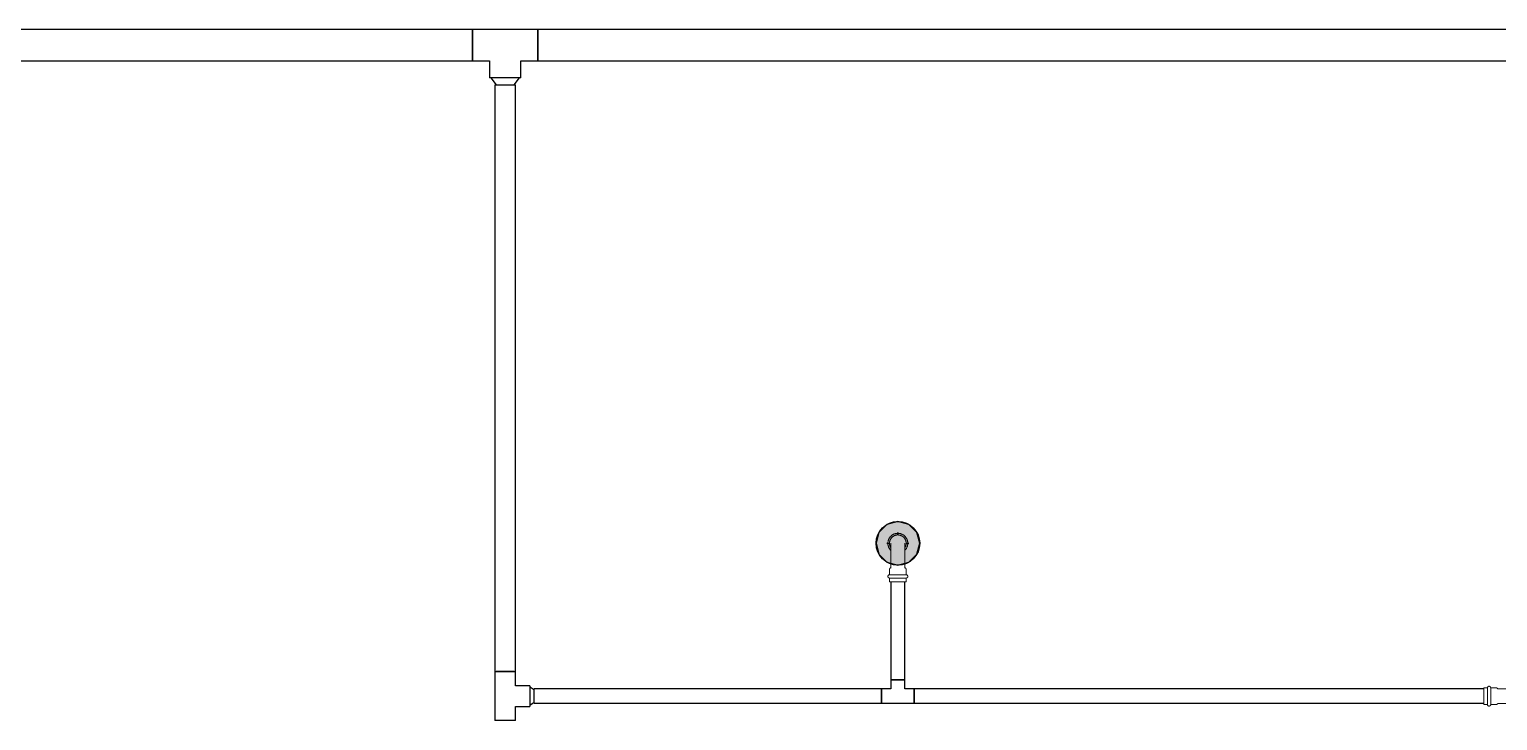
# Model space of a CAD drawing. Header units: inches. Extents: x -3327 to -1, y 8 to 1328.
# Drawn here: x -1443.2 to -1308.6, y 210.1 to 273.4 of the extents above; entities that cross this region are included whole.
import ezdxf

# ---------------------------------------------------------------- set-up
doc = ezdxf.new("R2010")
doc.units = ezdxf.units.IN
doc.header["$MEASUREMENT"] = 0
doc.layers.add('P-PIPE', color=3, linetype='Continuous', lineweight=9)
doc.layers.add('X - REF - FP', color=7, linetype='Continuous', true_color=0xb90000)

# ---------------------------------------------------------------- blocks, each defined once
blk = doc.blocks.new('Victaulic-VicPress316-Elbow 90-45deg Style P568_P571 - Standard-523083-SECOND LEVEL')
at = {"layer": 'P-PIPE'}
for p, q in [((-3178.28, 1233.46), (-3178.28, 1232.57)), ((-3176.97, 1232.57), (-3176.97, 1233.46)), ((-3178.39, 1232.42), (-3178.39, 1231.96)), ((-3177.63, 1231.96), (-3178.39, 1231.96)), ((-3176.86, 1231.96), (-3177.63, 1231.96)), ((-3176.86, 1231.96), (-3176.86, 1232.42)), ((-3178.39, 1231.67), (-3178.39, 1231.33)), ((-3177.63, 1231.67), (-3178.39, 1231.67)), ((-3178.39, 1231.33), (-3177.63, 1231.33)), ((-3176.86, 1231.67), (-3177.63, 1231.67)), ((-3177.63, 1231.33), (-3176.86, 1231.33)), ((-3176.86, 1231.33), (-3176.86, 1231.67))]:
    blk.add_line(p, q, dxfattribs=at)
at = {"layer": 'P-PIPE', "flags": 128}
for points in [[(-3177.63, 1235.77), (-3177.66, 1235.77), (-3177.7, 1235.76), (-3177.73, 1235.76), (-3177.77, 1235.76), (-3177.81, 1235.75), (-3177.84, 1235.74), (-3177.88, 1235.73), (-3177.91, 1235.72), (-3177.95, 1235.71), (-3177.98, 1235.69), (-3178.01, 1235.68), (-3178.05, 1235.66), (-3178.08, 1235.65), (-3178.11, 1235.63), (-3178.14, 1235.61), (-3178.17, 1235.59), (-3178.2, 1235.56), (-3178.23, 1235.54), (-3178.25, 1235.52), (-3178.28, 1235.49), (-3178.3, 1235.46), (-3178.33, 1235.44), (-3178.35, 1235.41), (-3178.37, 1235.38), (-3178.39, 1235.35), (-3178.41, 1235.32), (-3178.43, 1235.28), (-3178.45, 1235.25), (-3178.46, 1235.22), (-3178.48, 1235.19), (-3178.49, 1235.15), (-3178.5, 1235.12), (-3178.51, 1235.08), (-3178.52, 1235.05), (-3178.52, 1235.01), (-3178.53, 1234.97), (-3178.53, 1234.94), (-3178.54, 1234.9), (-3178.54, 1234.86), (-3178.54, 1234.83), (-3178.53, 1234.79), (-3178.53, 1234.76), (-3178.53, 1234.72), (-3178.52, 1234.68), (-3178.51, 1234.65), (-3178.5, 1234.61), (-3178.49, 1234.58), (-3178.48, 1234.54), (-3178.47, 1234.51), (-3178.45, 1234.48), (-3178.44, 1234.44), (-3178.42, 1234.41), (-3178.4, 1234.38), (-3178.38, 1234.35), (-3178.36, 1234.32), (-3178.34, 1234.29), (-3178.32, 1234.26), (-3178.29, 1234.23)], [(-3176.97, 1234.22), (-3176.95, 1234.25), (-3176.92, 1234.27), (-3176.9, 1234.3), (-3176.88, 1234.33), (-3176.86, 1234.36), (-3176.84, 1234.39), (-3176.82, 1234.42), (-3176.8, 1234.46), (-3176.79, 1234.49), (-3176.77, 1234.52), (-3176.76, 1234.56), (-3176.75, 1234.59), (-3176.74, 1234.63), (-3176.73, 1234.66), (-3176.73, 1234.7), (-3176.72, 1234.74), (-3176.72, 1234.77), (-3176.71, 1234.81), (-3176.71, 1234.85), (-3176.71, 1234.88), (-3176.72, 1234.92), (-3176.72, 1234.95), (-3176.72, 1234.99), (-3176.73, 1235.03), (-3176.74, 1235.06), (-3176.75, 1235.1), (-3176.76, 1235.13), (-3176.77, 1235.17), (-3176.78, 1235.2), (-3176.8, 1235.23), (-3176.81, 1235.27), (-3176.83, 1235.3), (-3176.85, 1235.33), (-3176.87, 1235.36), (-3176.89, 1235.39), (-3176.91, 1235.42), (-3176.93, 1235.45), (-3176.96, 1235.48), (-3176.98, 1235.5), (-3177.01, 1235.53), (-3177.04, 1235.55), (-3177.06, 1235.57), (-3177.09, 1235.6), (-3177.12, 1235.62), (-3177.15, 1235.64), (-3177.19, 1235.65), (-3177.22, 1235.67), (-3177.25, 1235.69), (-3177.29, 1235.7), (-3177.32, 1235.71), (-3177.35, 1235.73), (-3177.39, 1235.74), (-3177.42, 1235.74), (-3177.46, 1235.75), (-3177.5, 1235.76), (-3177.53, 1235.76), (-3177.57, 1235.77), (-3177.61, 1235.77), (-3177.63, 1235.77)], [(-3177.63, 1235.62), (-3177.66, 1235.62), (-3177.69, 1235.62), (-3177.72, 1235.62), (-3177.75, 1235.61), (-3177.78, 1235.61), (-3177.81, 1235.6), (-3177.84, 1235.59), (-3177.87, 1235.58), (-3177.9, 1235.57), (-3177.92, 1235.56), (-3177.95, 1235.55), (-3177.98, 1235.53), (-3178.01, 1235.52), (-3178.03, 1235.5), (-3178.06, 1235.49), (-3178.08, 1235.47), (-3178.11, 1235.45), (-3178.13, 1235.43), (-3178.15, 1235.41), (-3178.17, 1235.39), (-3178.2, 1235.37), (-3178.22, 1235.34), (-3178.23, 1235.32), (-3178.25, 1235.29), (-3178.27, 1235.27), (-3178.29, 1235.24), (-3178.3, 1235.22), (-3178.31, 1235.19), (-3178.33, 1235.16), (-3178.34, 1235.13), (-3178.35, 1235.1), (-3178.36, 1235.07), (-3178.37, 1235.05), (-3178.37, 1235.02), (-3178.38, 1234.99), (-3178.38, 1234.95), (-3178.39, 1234.92), (-3178.39, 1234.89), (-3178.39, 1234.86), (-3178.39, 1234.83), (-3178.39, 1234.8), (-3178.39, 1234.77), (-3178.38, 1234.74), (-3178.38, 1234.71), (-3178.37, 1234.68), (-3178.36, 1234.65), (-3178.36, 1234.62), (-3178.35, 1234.59), (-3178.33, 1234.56), (-3178.32, 1234.54), (-3178.31, 1234.51), (-3178.29, 1234.48), (-3178.28, 1234.46)], [(-3178.28, 1234.85), (-3178.28, 1234.85), (-3178.28, 1234.85), (-3178.28, 1234.84), (-3178.28, 1234.84), (-3178.28, 1234.83), (-3178.28, 1234.81), (-3178.28, 1234.8), (-3178.28, 1234.78), (-3178.28, 1234.77), (-3178.28, 1234.74), (-3178.28, 1234.72), (-3178.28, 1234.7), (-3178.28, 1234.67), (-3178.28, 1234.64), (-3178.28, 1234.61), (-3178.28, 1234.58), (-3178.28, 1234.55), (-3178.28, 1234.51), (-3178.28, 1234.47), (-3178.28, 1234.43), (-3178.28, 1234.39), (-3178.28, 1234.35), (-3178.28, 1234.31), (-3178.28, 1234.26), (-3178.28, 1234.21), (-3178.28, 1234.17), (-3178.28, 1234.12), (-3178.28, 1234.07), (-3178.28, 1234.02), (-3178.28, 1233.97), (-3178.28, 1233.91), (-3178.28, 1233.86), (-3178.28, 1233.81), (-3178.28, 1233.75), (-3178.28, 1233.7), (-3178.28, 1233.64), (-3178.28, 1233.59), (-3178.28, 1233.53), (-3178.28, 1233.48), (-3178.28, 1233.46)], [(-3176.96, 1234.47), (-3176.95, 1234.49), (-3176.94, 1234.52), (-3176.92, 1234.55), (-3176.91, 1234.58), (-3176.9, 1234.61), (-3176.89, 1234.64), (-3176.88, 1234.66), (-3176.88, 1234.69), (-3176.87, 1234.72), (-3176.87, 1234.75), (-3176.86, 1234.79), (-3176.86, 1234.82), (-3176.86, 1234.85), (-3176.86, 1234.88), (-3176.86, 1234.91), (-3176.86, 1234.94), (-3176.87, 1234.97), (-3176.87, 1235), (-3176.88, 1235.03), (-3176.89, 1235.06), (-3176.89, 1235.09), (-3176.9, 1235.12), (-3176.92, 1235.15), (-3176.93, 1235.17), (-3176.94, 1235.2), (-3176.96, 1235.23), (-3176.97, 1235.25), (-3176.99, 1235.28), (-3177.01, 1235.31), (-3177.02, 1235.33), (-3177.04, 1235.35), (-3177.06, 1235.38), (-3177.09, 1235.4), (-3177.11, 1235.42), (-3177.13, 1235.44), (-3177.15, 1235.46), (-3177.18, 1235.48), (-3177.2, 1235.5), (-3177.23, 1235.51), (-3177.26, 1235.53), (-3177.28, 1235.54), (-3177.31, 1235.55), (-3177.34, 1235.57), (-3177.37, 1235.58), (-3177.4, 1235.59), (-3177.43, 1235.6), (-3177.46, 1235.6), (-3177.49, 1235.61), (-3177.52, 1235.61), (-3177.55, 1235.62), (-3177.58, 1235.62), (-3177.61, 1235.62), (-3177.63, 1235.62)], [(-3176.97, 1233.46), (-3176.97, 1233.52), (-3176.97, 1233.57), (-3176.97, 1233.63), (-3176.97, 1233.68), (-3176.97, 1233.74), (-3176.97, 1233.79), (-3176.97, 1233.85), (-3176.97, 1233.9), (-3176.97, 1233.95), (-3176.97, 1234), (-3176.97, 1234.06), (-3176.97, 1234.11), (-3176.97, 1234.15), (-3176.97, 1234.2), (-3176.97, 1234.25), (-3176.97, 1234.29), (-3176.97, 1234.34), (-3176.97, 1234.38), (-3176.97, 1234.42), (-3176.97, 1234.46), (-3176.97, 1234.5), (-3176.97, 1234.54), (-3176.97, 1234.57), (-3176.97, 1234.6), (-3176.97, 1234.63), (-3176.97, 1234.66), (-3176.97, 1234.69), (-3176.97, 1234.72), (-3176.97, 1234.74), (-3176.97, 1234.76), (-3176.97, 1234.78), (-3176.97, 1234.8), (-3176.97, 1234.81), (-3176.97, 1234.82), (-3176.97, 1234.83), (-3176.97, 1234.84), (-3176.97, 1234.85), (-3176.97, 1234.85), (-3176.97, 1234.85), (-3176.97, 1234.85)], [(-3178.39, 1231.67), (-3178.4, 1231.67), (-3178.4, 1231.67), (-3178.41, 1231.67), (-3178.41, 1231.68), (-3178.42, 1231.68), (-3178.43, 1231.68), (-3178.43, 1231.68), (-3178.44, 1231.68), (-3178.44, 1231.68), (-3178.45, 1231.68), (-3178.45, 1231.69), (-3178.46, 1231.69), (-3178.46, 1231.69), (-3178.47, 1231.7), (-3178.47, 1231.7), (-3178.48, 1231.7), (-3178.48, 1231.71), (-3178.49, 1231.71), (-3178.49, 1231.71), (-3178.5, 1231.72), (-3178.5, 1231.72), (-3178.5, 1231.73), (-3178.51, 1231.73), (-3178.51, 1231.74), (-3178.51, 1231.74), (-3178.52, 1231.75), (-3178.52, 1231.75), (-3178.52, 1231.76), (-3178.52, 1231.76), (-3178.53, 1231.77), (-3178.53, 1231.77), (-3178.53, 1231.78), (-3178.53, 1231.78), (-3178.53, 1231.79), (-3178.53, 1231.79), (-3178.54, 1231.8), (-3178.54, 1231.81), (-3178.54, 1231.81), (-3178.54, 1231.82), (-3178.54, 1231.82), (-3178.54, 1231.83), (-3178.54, 1231.83), (-3178.54, 1231.84), (-3178.53, 1231.85), (-3178.53, 1231.85), (-3178.53, 1231.86), (-3178.53, 1231.86), (-3178.53, 1231.87), (-3178.53, 1231.87), (-3178.52, 1231.88), (-3178.52, 1231.88), (-3178.52, 1231.89), (-3178.52, 1231.89), (-3178.51, 1231.9), (-3178.51, 1231.9), (-3178.51, 1231.91), (-3178.5, 1231.91), (-3178.5, 1231.92), (-3178.49, 1231.92), (-3178.49, 1231.93), (-3178.49, 1231.93), (-3178.48, 1231.93), (-3178.48, 1231.94), (-3178.47, 1231.94), (-3178.47, 1231.94), (-3178.46, 1231.95), (-3178.46, 1231.95), (-3178.45, 1231.95), (-3178.45, 1231.95), (-3178.44, 1231.96), (-3178.43, 1231.96), (-3178.43, 1231.96), (-3178.42, 1231.96), (-3178.42, 1231.96), (-3178.41, 1231.96), (-3178.41, 1231.96), (-3178.4, 1231.96), (-3178.39, 1231.96), (-3178.39, 1231.96)], [(-3178.39, 1232.42), (-3178.39, 1232.43), (-3178.39, 1232.44), (-3178.39, 1232.45), (-3178.39, 1232.46), (-3178.39, 1232.47), (-3178.38, 1232.48), (-3178.38, 1232.49), (-3178.38, 1232.5), (-3178.37, 1232.51), (-3178.37, 1232.52), (-3178.37, 1232.53), (-3178.36, 1232.54), (-3178.36, 1232.55), (-3178.35, 1232.56), (-3178.34, 1232.57), (-3178.34, 1232.58), (-3178.33, 1232.59), (-3178.32, 1232.6), (-3178.32, 1232.6), (-3178.31, 1232.61), (-3178.3, 1232.62), (-3178.29, 1232.63), (-3178.28, 1232.63), (-3178.28, 1232.63)], [(-3177.63, 1231.96), (-3177.66, 1231.96), (-3177.69, 1231.96), (-3177.72, 1231.96), (-3177.75, 1231.96), (-3177.78, 1231.96), (-3177.81, 1231.96), (-3177.84, 1231.96), (-3177.87, 1231.96), (-3177.9, 1231.96), (-3177.92, 1231.96), (-3177.95, 1231.96), (-3177.98, 1231.96), (-3178.01, 1231.96), (-3178.03, 1231.96), (-3178.06, 1231.96), (-3178.08, 1231.96), (-3178.11, 1231.96), (-3178.13, 1231.96), (-3178.15, 1231.96), (-3178.17, 1231.96), (-3178.2, 1231.96), (-3178.22, 1231.96), (-3178.23, 1231.96), (-3178.25, 1231.96), (-3178.27, 1231.96), (-3178.29, 1231.96), (-3178.3, 1231.96), (-3178.31, 1231.96), (-3178.33, 1231.96), (-3178.34, 1231.96), (-3178.35, 1231.96), (-3178.36, 1231.96), (-3178.37, 1231.96), (-3178.37, 1231.96), (-3178.38, 1231.96), (-3178.38, 1231.96), (-3178.39, 1231.96), (-3178.39, 1231.96), (-3178.39, 1231.96), (-3178.39, 1231.96)], [(-3178.39, 1231.96), (-3178.39, 1231.96), (-3178.39, 1231.96), (-3178.39, 1231.96), (-3178.38, 1231.96), (-3178.38, 1231.96), (-3178.37, 1231.96), (-3178.36, 1231.96), (-3178.35, 1231.96)], [(-3176.86, 1231.96), (-3176.86, 1231.96), (-3176.86, 1231.96), (-3176.86, 1231.96), (-3176.87, 1231.96), (-3176.87, 1231.96), (-3176.88, 1231.96), (-3176.89, 1231.96), (-3176.9, 1231.96), (-3176.91, 1231.96), (-3176.92, 1231.96), (-3176.93, 1231.96), (-3176.95, 1231.96), (-3176.96, 1231.96), (-3176.98, 1231.96), (-3176.99, 1231.96), (-3177.01, 1231.96), (-3177.03, 1231.96), (-3177.05, 1231.96), (-3177.07, 1231.96), (-3177.09, 1231.96), (-3177.11, 1231.96), (-3177.14, 1231.96), (-3177.16, 1231.96), (-3177.19, 1231.96), (-3177.21, 1231.96), (-3177.24, 1231.96), (-3177.26, 1231.96), (-3177.29, 1231.96), (-3177.32, 1231.96), (-3177.35, 1231.96), (-3177.38, 1231.96), (-3177.41, 1231.96), (-3177.43, 1231.96), (-3177.46, 1231.96), (-3177.49, 1231.96), (-3177.53, 1231.96), (-3177.56, 1231.96), (-3177.59, 1231.96), (-3177.62, 1231.96), (-3177.63, 1231.96)], [(-3176.97, 1232.63), (-3176.96, 1232.63), (-3176.95, 1232.62), (-3176.94, 1232.61), (-3176.93, 1232.61), (-3176.93, 1232.6), (-3176.92, 1232.59), (-3176.91, 1232.58), (-3176.91, 1232.57), (-3176.9, 1232.56), (-3176.9, 1232.55), (-3176.89, 1232.54), (-3176.89, 1232.53), (-3176.88, 1232.52), (-3176.88, 1232.51), (-3176.87, 1232.5), (-3176.87, 1232.49), (-3176.87, 1232.48), (-3176.86, 1232.47), (-3176.86, 1232.46), (-3176.86, 1232.45), (-3176.86, 1232.44), (-3176.86, 1232.43), (-3176.86, 1232.42), (-3176.86, 1232.42)], [(-3176.9, 1231.96), (-3176.89, 1231.96), (-3176.88, 1231.96), (-3176.88, 1231.96), (-3176.87, 1231.96), (-3176.87, 1231.96), (-3176.86, 1231.96), (-3176.86, 1231.96), (-3176.86, 1231.96), (-3176.86, 1231.96)], [(-3176.86, 1231.96), (-3176.85, 1231.96), (-3176.85, 1231.96), (-3176.84, 1231.96), (-3176.84, 1231.96), (-3176.83, 1231.96), (-3176.82, 1231.96), (-3176.82, 1231.96), (-3176.81, 1231.96), (-3176.81, 1231.96), (-3176.8, 1231.95), (-3176.8, 1231.95), (-3176.79, 1231.95), (-3176.79, 1231.95), (-3176.78, 1231.94), (-3176.78, 1231.94), (-3176.77, 1231.94), (-3176.77, 1231.93), (-3176.76, 1231.93), (-3176.76, 1231.92), (-3176.75, 1231.92), (-3176.75, 1231.92), (-3176.75, 1231.91), (-3176.74, 1231.91), (-3176.74, 1231.9), (-3176.74, 1231.9), (-3176.73, 1231.89), (-3176.73, 1231.89), (-3176.73, 1231.88), (-3176.73, 1231.88), (-3176.72, 1231.87), (-3176.72, 1231.87), (-3176.72, 1231.86), (-3176.72, 1231.85), (-3176.72, 1231.85), (-3176.72, 1231.84), (-3176.71, 1231.84), (-3176.71, 1231.83), (-3176.71, 1231.83), (-3176.71, 1231.82), (-3176.71, 1231.81), (-3176.71, 1231.81), (-3176.71, 1231.8), (-3176.71, 1231.8), (-3176.72, 1231.79), (-3176.72, 1231.79), (-3176.72, 1231.78), (-3176.72, 1231.77), (-3176.72, 1231.77), (-3176.72, 1231.76), (-3176.73, 1231.76), (-3176.73, 1231.75), (-3176.73, 1231.75), (-3176.73, 1231.74), (-3176.74, 1231.74), (-3176.74, 1231.73), (-3176.74, 1231.73), (-3176.75, 1231.72), (-3176.75, 1231.72), (-3176.76, 1231.72), (-3176.76, 1231.71), (-3176.76, 1231.71), (-3176.77, 1231.7), (-3176.77, 1231.7), (-3176.78, 1231.7), (-3176.78, 1231.69), (-3176.79, 1231.69), (-3176.79, 1231.69), (-3176.8, 1231.69), (-3176.8, 1231.68), (-3176.81, 1231.68), (-3176.82, 1231.68), (-3176.82, 1231.68), (-3176.83, 1231.68), (-3176.83, 1231.68), (-3176.84, 1231.67), (-3176.84, 1231.67), (-3176.85, 1231.67), (-3176.86, 1231.67), (-3176.86, 1231.67)], [(-3178.35, 1231.67), (-3178.36, 1231.67), (-3178.37, 1231.67), (-3178.37, 1231.67), (-3178.38, 1231.67), (-3178.38, 1231.67), (-3178.39, 1231.67), (-3178.39, 1231.67), (-3178.39, 1231.67), (-3178.39, 1231.67)], [(-3178.39, 1231.67), (-3178.39, 1231.67), (-3178.39, 1231.67), (-3178.39, 1231.67), (-3178.38, 1231.67), (-3178.38, 1231.67), (-3178.37, 1231.67), (-3178.36, 1231.67), (-3178.35, 1231.67), (-3178.34, 1231.67), (-3178.33, 1231.67), (-3178.32, 1231.67), (-3178.3, 1231.67), (-3178.29, 1231.67), (-3178.27, 1231.67), (-3178.26, 1231.67), (-3178.24, 1231.67), (-3178.22, 1231.67), (-3178.2, 1231.67), (-3178.18, 1231.67), (-3178.16, 1231.67), (-3178.14, 1231.67), (-3178.11, 1231.67), (-3178.09, 1231.67), (-3178.06, 1231.67), (-3178.04, 1231.67), (-3178.01, 1231.67), (-3177.99, 1231.67), (-3177.96, 1231.67), (-3177.93, 1231.67), (-3177.9, 1231.67), (-3177.87, 1231.67), (-3177.84, 1231.67), (-3177.82, 1231.67), (-3177.79, 1231.67), (-3177.76, 1231.67), (-3177.72, 1231.67), (-3177.69, 1231.67), (-3177.66, 1231.67), (-3177.63, 1231.67), (-3177.63, 1231.67)], [(-3177.63, 1231.67), (-3177.59, 1231.67), (-3177.56, 1231.67), (-3177.53, 1231.67), (-3177.5, 1231.67), (-3177.47, 1231.67), (-3177.44, 1231.67), (-3177.41, 1231.67), (-3177.38, 1231.67), (-3177.35, 1231.67), (-3177.33, 1231.67), (-3177.3, 1231.67), (-3177.27, 1231.67), (-3177.24, 1231.67), (-3177.22, 1231.67), (-3177.19, 1231.67), (-3177.17, 1231.67), (-3177.14, 1231.67), (-3177.12, 1231.67), (-3177.1, 1231.67), (-3177.08, 1231.67), (-3177.05, 1231.67), (-3177.03, 1231.67), (-3177.02, 1231.67), (-3177, 1231.67), (-3176.98, 1231.67), (-3176.96, 1231.67), (-3176.95, 1231.67), (-3176.94, 1231.67), (-3176.92, 1231.67), (-3176.91, 1231.67), (-3176.9, 1231.67), (-3176.89, 1231.67), (-3176.88, 1231.67), (-3176.88, 1231.67), (-3176.87, 1231.67), (-3176.87, 1231.67), (-3176.86, 1231.67), (-3176.86, 1231.67), (-3176.86, 1231.67), (-3176.86, 1231.67)], [(-3176.86, 1231.67), (-3176.86, 1231.67), (-3176.86, 1231.67), (-3176.86, 1231.67), (-3176.87, 1231.67), (-3176.87, 1231.67), (-3176.88, 1231.67), (-3176.89, 1231.67), (-3176.9, 1231.67)]]:
    blk.add_lwpolyline(points, dxfattribs=at)
blk = doc.blocks.new('Victaulic-VicPress316-Elbow 90-45deg Style P568_P571 - Standard-V1-SECOND LEVEL')
at = {"layer": 'P-PIPE'}
for p, q in [((-0.77, 3.52), (-0.77, 3.18)), ((0.77, 3.52), (-0.77, 3.52)), ((-0.77, 3.18), (0.77, 3.18)), ((-0.77, 2.89), (-0.77, 2.44)), ((-0.77, 2.89), (0.77, 2.89)), ((0.77, 3.18), (0.77, 3.52)), ((0.77, 2.44), (0.77, 2.89)), ((-0.66, 2.28), (-0.66, 1.39)), ((0.66, 1.39), (0.66, 2.28)), ((-3.18, 0.77), (-3.52, 0.77)), ((-3.52, 0.77), (-3.52, -0.77)), ((-3.18, -0.77), (-3.18, 0.77)), ((-2.44, 0.77), (-2.89, 0.77)), ((-2.89, -0.77), (-2.89, 0.77)), ((-1.39, 0.66), (-2.28, 0.66)), ((-3.52, -0.77), (-3.18, -0.77)), ((-2.89, -0.77), (-2.44, -0.77)), ((-2.28, -0.66), (-1.39, -0.66))]:
    blk.add_line(p, q, dxfattribs=at)
at = {"layer": 'P-PIPE', "flags": 128}
for points in [[(-0.77, 2.89), (-0.77, 2.89), (-0.78, 2.89), (-0.78, 2.89), (-0.79, 2.89), (-0.8, 2.89), (-0.8, 2.89), (-0.81, 2.9), (-0.81, 2.9), (-0.82, 2.9), (-0.82, 2.9), (-0.83, 2.9), (-0.83, 2.91), (-0.84, 2.91), (-0.84, 2.91), (-0.85, 2.92), (-0.85, 2.92), (-0.86, 2.92), (-0.86, 2.93), (-0.87, 2.93), (-0.87, 2.93), (-0.87, 2.94), (-0.88, 2.94), (-0.88, 2.95), (-0.89, 2.95), (-0.89, 2.96), (-0.89, 2.96), (-0.89, 2.97), (-0.9, 2.97), (-0.9, 2.98), (-0.9, 2.98), (-0.9, 2.99), (-0.91, 2.99), (-0.91, 3), (-0.91, 3.01), (-0.91, 3.01), (-0.91, 3.02), (-0.91, 3.02), (-0.91, 3.03), (-0.91, 3.03), (-0.91, 3.04), (-0.91, 3.05), (-0.91, 3.05), (-0.91, 3.06), (-0.91, 3.06), (-0.91, 3.07), (-0.91, 3.07), (-0.91, 3.08), (-0.9, 3.09), (-0.9, 3.09), (-0.9, 3.1), (-0.9, 3.1), (-0.89, 3.11), (-0.89, 3.11), (-0.89, 3.12), (-0.88, 3.12), (-0.88, 3.13), (-0.88, 3.13), (-0.87, 3.14), (-0.87, 3.14), (-0.86, 3.14), (-0.86, 3.15), (-0.86, 3.15), (-0.85, 3.15), (-0.85, 3.16), (-0.84, 3.16), (-0.84, 3.16), (-0.83, 3.17), (-0.83, 3.17), (-0.82, 3.17), (-0.82, 3.17), (-0.81, 3.17), (-0.8, 3.18), (-0.8, 3.18), (-0.79, 3.18), (-0.79, 3.18), (-0.78, 3.18), (-0.78, 3.18), (-0.77, 3.18), (-0.77, 3.18)], [(0.77, 3.18), (0.77, 3.18), (0.76, 3.18), (0.76, 3.18), (0.76, 3.18), (0.75, 3.18), (0.74, 3.18), (0.74, 3.18), (0.73, 3.18), (0.72, 3.18), (0.71, 3.18), (0.69, 3.18), (0.68, 3.18), (0.67, 3.18), (0.65, 3.18), (0.63, 3.18), (0.61, 3.18), (0.6, 3.18), (0.58, 3.18), (0.56, 3.18), (0.53, 3.18), (0.51, 3.18), (0.49, 3.18), (0.46, 3.18), (0.44, 3.18), (0.41, 3.18), (0.39, 3.18), (0.36, 3.18), (0.33, 3.18), (0.31, 3.18), (0.28, 3.18), (0.25, 3.18), (0.22, 3.18), (0.19, 3.18), (0.16, 3.18), (0.13, 3.18), (0.1, 3.18), (0.07, 3.18), (0.04, 3.18), (0.01, 3.18), (-0.02, 3.18), (-0.05, 3.18), (-0.08, 3.18), (-0.11, 3.18), (-0.14, 3.18), (-0.17, 3.18), (-0.2, 3.18), (-0.23, 3.18), (-0.26, 3.18), (-0.29, 3.18), (-0.32, 3.18), (-0.35, 3.18), (-0.37, 3.18), (-0.4, 3.18), (-0.43, 3.18), (-0.45, 3.18), (-0.48, 3.18), (-0.5, 3.18), (-0.52, 3.18), (-0.54, 3.18), (-0.57, 3.18), (-0.59, 3.18), (-0.6, 3.18), (-0.62, 3.18), (-0.64, 3.18), (-0.66, 3.18), (-0.67, 3.18), (-0.69, 3.18), (-0.7, 3.18), (-0.71, 3.18), (-0.72, 3.18), (-0.73, 3.18), (-0.74, 3.18), (-0.75, 3.18), (-0.75, 3.18), (-0.76, 3.18), (-0.76, 3.18), (-0.77, 3.18), (-0.77, 3.18), (-0.77, 3.18)], [(-0.77, 3.18), (-0.77, 3.18), (-0.76, 3.18), (-0.76, 3.18), (-0.76, 3.18), (-0.75, 3.18), (-0.74, 3.18), (-0.74, 3.18), (-0.73, 3.18)], [(-0.77, 2.89), (-0.77, 2.89), (-0.76, 2.89), (-0.76, 2.89), (-0.76, 2.89), (-0.75, 2.89), (-0.74, 2.89), (-0.74, 2.89), (-0.73, 2.89), (-0.72, 2.89), (-0.71, 2.89), (-0.69, 2.89), (-0.68, 2.89), (-0.67, 2.89), (-0.65, 2.89), (-0.63, 2.89), (-0.61, 2.89), (-0.6, 2.89), (-0.58, 2.89), (-0.56, 2.89), (-0.53, 2.89), (-0.51, 2.89), (-0.49, 2.89), (-0.46, 2.89), (-0.44, 2.89), (-0.41, 2.89), (-0.39, 2.89), (-0.36, 2.89), (-0.33, 2.89), (-0.31, 2.89), (-0.28, 2.89), (-0.25, 2.89), (-0.22, 2.89), (-0.19, 2.89), (-0.16, 2.89), (-0.13, 2.89), (-0.1, 2.89), (-0.07, 2.89), (-0.04, 2.89), (-0.01, 2.89), (0.02, 2.89), (0.05, 2.89), (0.08, 2.89), (0.11, 2.89), (0.14, 2.89), (0.17, 2.89), (0.2, 2.89), (0.23, 2.89), (0.26, 2.89), (0.29, 2.89), (0.32, 2.89), (0.35, 2.89), (0.37, 2.89), (0.4, 2.89), (0.43, 2.89), (0.45, 2.89), (0.48, 2.89), (0.5, 2.89), (0.52, 2.89), (0.54, 2.89), (0.57, 2.89), (0.59, 2.89), (0.6, 2.89), (0.62, 2.89), (0.64, 2.89), (0.66, 2.89), (0.67, 2.89), (0.69, 2.89), (0.7, 2.89), (0.71, 2.89), (0.72, 2.89), (0.73, 2.89), (0.74, 2.89), (0.75, 2.89), (0.75, 2.89), (0.76, 2.89), (0.76, 2.89), (0.77, 2.89), (0.77, 2.89), (0.77, 2.89)], [(-0.72, 2.89), (-0.73, 2.89), (-0.74, 2.89), (-0.75, 2.89), (-0.75, 2.89), (-0.76, 2.89), (-0.76, 2.89), (-0.77, 2.89), (-0.77, 2.89), (-0.77, 2.89)], [(0.72, 3.18), (0.73, 3.18), (0.74, 3.18), (0.75, 3.18), (0.75, 3.18), (0.76, 3.18), (0.76, 3.18), (0.77, 3.18), (0.77, 3.18), (0.77, 3.18)], [(0.77, 2.89), (0.77, 2.89), (0.76, 2.89), (0.76, 2.89), (0.76, 2.89), (0.75, 2.89), (0.74, 2.89), (0.74, 2.89), (0.73, 2.89)], [(0.77, 3.18), (0.77, 3.18), (0.78, 3.18), (0.78, 3.18), (0.79, 3.18), (0.8, 3.18), (0.8, 3.18), (0.81, 3.18), (0.81, 3.17), (0.82, 3.17), (0.82, 3.17), (0.83, 3.17), (0.83, 3.17), (0.84, 3.16), (0.84, 3.16), (0.85, 3.16), (0.85, 3.15), (0.86, 3.15), (0.86, 3.15), (0.87, 3.14), (0.87, 3.14), (0.87, 3.13), (0.88, 3.13), (0.88, 3.12), (0.89, 3.12), (0.89, 3.11), (0.89, 3.11), (0.89, 3.1), (0.9, 3.1), (0.9, 3.09), (0.9, 3.09), (0.9, 3.08), (0.91, 3.08), (0.91, 3.07), (0.91, 3.07), (0.91, 3.06), (0.91, 3.05), (0.91, 3.05), (0.91, 3.04), (0.91, 3.04), (0.91, 3.03), (0.91, 3.03), (0.91, 3.02), (0.91, 3.01), (0.91, 3.01), (0.91, 3), (0.91, 3), (0.91, 2.99), (0.9, 2.99), (0.9, 2.98), (0.9, 2.98), (0.9, 2.97), (0.89, 2.97), (0.89, 2.96), (0.89, 2.96), (0.88, 2.95), (0.88, 2.95), (0.88, 2.94), (0.87, 2.94), (0.87, 2.93), (0.86, 2.93), (0.86, 2.92), (0.86, 2.92), (0.85, 2.92), (0.85, 2.91), (0.84, 2.91), (0.84, 2.91), (0.83, 2.91), (0.83, 2.9), (0.82, 2.9), (0.82, 2.9), (0.81, 2.9), (0.8, 2.9), (0.8, 2.89), (0.79, 2.89), (0.79, 2.89), (0.78, 2.89), (0.78, 2.89), (0.77, 2.89), (0.77, 2.89)], [(-0.66, 1.39), (-0.66, 1.36), (-0.66, 1.33), (-0.66, 1.3), (-0.67, 1.28), (-0.67, 1.25), (-0.68, 1.22), (-0.69, 1.19), (-0.69, 1.16), (-0.7, 1.13), (-0.72, 1.11), (-0.73, 1.08), (-0.74, 1.05), (-0.75, 1.03), (-0.77, 1), (-0.79, 0.98), (-0.8, 0.95), (-0.82, 0.93), (-0.84, 0.91), (-0.86, 0.89), (-0.88, 0.87), (-0.9, 0.85), (-0.92, 0.83), (-0.95, 0.81), (-0.97, 0.79), (-1, 0.77), (-1.02, 0.76), (-1.05, 0.74), (-1.07, 0.73), (-1.1, 0.72), (-1.13, 0.71), (-1.15, 0.7), (-1.18, 0.69), (-1.21, 0.68), (-1.24, 0.67), (-1.27, 0.67), (-1.3, 0.66), (-1.33, 0.66), (-1.36, 0.66), (-1.39, 0.66), (-1.39, 0.66)], [(-1.39, -0.66), (-1.31, -0.66), (-1.23, -0.65), (-1.15, -0.64), (-1.07, -0.63), (-0.99, -0.62), (-0.91, -0.6), (-0.83, -0.58), (-0.75, -0.55), (-0.67, -0.53), (-0.59, -0.5), (-0.52, -0.46), (-0.45, -0.43), (-0.37, -0.39), (-0.3, -0.34), (-0.24, -0.3), (-0.17, -0.25), (-0.1, -0.2), (-0.04, -0.15), (0.02, -0.09), (0.08, -0.04), (0.13, 0.02), (0.19, 0.09), (0.24, 0.15), (0.29, 0.22), (0.33, 0.29), (0.38, 0.35), (0.42, 0.43), (0.45, 0.5), (0.49, 0.57), (0.52, 0.65), (0.55, 0.73), (0.57, 0.81), (0.59, 0.88), (0.61, 0.96), (0.63, 1.04), (0.64, 1.13), (0.65, 1.21), (0.65, 1.29), (0.66, 1.37), (0.66, 1.39)], [(-0.66, 2.22), (-0.67, 2.23), (-0.67, 2.23), (-0.68, 2.24), (-0.69, 2.25), (-0.7, 2.26), (-0.7, 2.27), (-0.71, 2.27), (-0.72, 2.28), (-0.72, 2.29), (-0.73, 2.3), (-0.73, 2.31), (-0.74, 2.32), (-0.74, 2.33), (-0.75, 2.34), (-0.75, 2.35), (-0.76, 2.36), (-0.76, 2.37), (-0.76, 2.38), (-0.76, 2.39), (-0.76, 2.4), (-0.77, 2.42), (-0.77, 2.43), (-0.77, 2.44), (-0.77, 2.44)], [(0.77, 2.44), (0.77, 2.43), (0.77, 2.42), (0.76, 2.41), (0.76, 2.4), (0.76, 2.38), (0.76, 2.37), (0.76, 2.36), (0.75, 2.35), (0.75, 2.34), (0.74, 2.33), (0.74, 2.32), (0.74, 2.31), (0.73, 2.3), (0.72, 2.29), (0.72, 2.29), (0.71, 2.28), (0.71, 2.27), (0.7, 2.26), (0.69, 2.25), (0.68, 2.24), (0.68, 2.24), (0.67, 2.23), (0.66, 2.22), (0.66, 2.22)], [(-3.18, 0.77), (-3.18, 0.77), (-3.18, 0.78), (-3.18, 0.78), (-3.18, 0.79), (-3.18, 0.8), (-3.18, 0.8), (-3.18, 0.81), (-3.17, 0.81), (-3.17, 0.82), (-3.17, 0.82), (-3.17, 0.83), (-3.17, 0.83), (-3.16, 0.84), (-3.16, 0.84), (-3.16, 0.85), (-3.15, 0.85), (-3.15, 0.86), (-3.15, 0.86), (-3.14, 0.87), (-3.14, 0.87), (-3.13, 0.87), (-3.13, 0.88), (-3.12, 0.88), (-3.12, 0.89), (-3.11, 0.89), (-3.11, 0.89), (-3.1, 0.89), (-3.1, 0.9), (-3.09, 0.9), (-3.09, 0.9), (-3.08, 0.9), (-3.08, 0.91), (-3.07, 0.91), (-3.07, 0.91), (-3.06, 0.91), (-3.05, 0.91), (-3.05, 0.91), (-3.04, 0.91), (-3.04, 0.91), (-3.03, 0.91), (-3.03, 0.91), (-3.02, 0.91), (-3.01, 0.91), (-3.01, 0.91), (-3, 0.91), (-3, 0.91), (-2.99, 0.91), (-2.99, 0.9), (-2.98, 0.9), (-2.98, 0.9), (-2.97, 0.9), (-2.97, 0.89), (-2.96, 0.89), (-2.96, 0.89), (-2.95, 0.88), (-2.95, 0.88), (-2.94, 0.88), (-2.94, 0.87), (-2.93, 0.87), (-2.93, 0.86), (-2.92, 0.86), (-2.92, 0.86), (-2.92, 0.85), (-2.91, 0.85), (-2.91, 0.84), (-2.91, 0.84), (-2.91, 0.83), (-2.9, 0.83), (-2.9, 0.82), (-2.9, 0.82), (-2.9, 0.81), (-2.9, 0.8), (-2.89, 0.8), (-2.89, 0.79), (-2.89, 0.79), (-2.89, 0.78), (-2.89, 0.78), (-2.89, 0.77), (-2.89, 0.77)], [(-3.18, 0.77), (-3.18, 0.77), (-3.18, 0.76), (-3.18, 0.76), (-3.18, 0.76), (-3.18, 0.75), (-3.18, 0.74), (-3.18, 0.74), (-3.18, 0.73), (-3.18, 0.72), (-3.18, 0.71), (-3.18, 0.69), (-3.18, 0.68), (-3.18, 0.67), (-3.18, 0.65), (-3.18, 0.63), (-3.18, 0.61), (-3.18, 0.6), (-3.18, 0.58), (-3.18, 0.56), (-3.18, 0.53), (-3.18, 0.51), (-3.18, 0.49), (-3.18, 0.46), (-3.18, 0.44), (-3.18, 0.41), (-3.18, 0.39), (-3.18, 0.36), (-3.18, 0.33), (-3.18, 0.31), (-3.18, 0.28), (-3.18, 0.25), (-3.18, 0.22), (-3.18, 0.19), (-3.18, 0.16), (-3.18, 0.13), (-3.18, 0.1), (-3.18, 0.07), (-3.18, 0.04), (-3.18, 0.01), (-3.18, -0.02), (-3.18, -0.05), (-3.18, -0.08), (-3.18, -0.11), (-3.18, -0.14), (-3.18, -0.17), (-3.18, -0.2), (-3.18, -0.23), (-3.18, -0.26), (-3.18, -0.29), (-3.18, -0.32), (-3.18, -0.35), (-3.18, -0.37), (-3.18, -0.4), (-3.18, -0.43), (-3.18, -0.45), (-3.18, -0.48), (-3.18, -0.5), (-3.18, -0.52), (-3.18, -0.54), (-3.18, -0.57), (-3.18, -0.59), (-3.18, -0.6), (-3.18, -0.62), (-3.18, -0.64), (-3.18, -0.66), (-3.18, -0.67), (-3.18, -0.69), (-3.18, -0.7), (-3.18, -0.71), (-3.18, -0.72), (-3.18, -0.73), (-3.18, -0.74), (-3.18, -0.75), (-3.18, -0.75), (-3.18, -0.76), (-3.18, -0.76), (-3.18, -0.77), (-3.18, -0.77), (-3.18, -0.77)], [(-3.18, 0.72), (-3.18, 0.73), (-3.18, 0.74), (-3.18, 0.75), (-3.18, 0.75), (-3.18, 0.76), (-3.18, 0.76), (-3.18, 0.77), (-3.18, 0.77), (-3.18, 0.77)], [(-2.89, -0.77), (-2.89, -0.77), (-2.89, -0.76), (-2.89, -0.76), (-2.89, -0.76), (-2.89, -0.75), (-2.89, -0.74), (-2.89, -0.74), (-2.89, -0.73), (-2.89, -0.72), (-2.89, -0.71), (-2.89, -0.69), (-2.89, -0.68), (-2.89, -0.67), (-2.89, -0.65), (-2.89, -0.63), (-2.89, -0.61), (-2.89, -0.6), (-2.89, -0.58), (-2.89, -0.56), (-2.89, -0.53), (-2.89, -0.51), (-2.89, -0.49), (-2.89, -0.46), (-2.89, -0.44), (-2.89, -0.41), (-2.89, -0.39), (-2.89, -0.36), (-2.89, -0.33), (-2.89, -0.31), (-2.89, -0.28), (-2.89, -0.25), (-2.89, -0.22), (-2.89, -0.19), (-2.89, -0.16), (-2.89, -0.13), (-2.89, -0.1), (-2.89, -0.07), (-2.89, -0.04), (-2.89, -0.01), (-2.89, 0.02), (-2.89, 0.05), (-2.89, 0.08), (-2.89, 0.11), (-2.89, 0.14), (-2.89, 0.17), (-2.89, 0.2), (-2.89, 0.23), (-2.89, 0.26), (-2.89, 0.29), (-2.89, 0.32), (-2.89, 0.35), (-2.89, 0.37), (-2.89, 0.4), (-2.89, 0.43), (-2.89, 0.45), (-2.89, 0.48), (-2.89, 0.5), (-2.89, 0.52), (-2.89, 0.54), (-2.89, 0.57), (-2.89, 0.59), (-2.89, 0.6), (-2.89, 0.62), (-2.89, 0.64), (-2.89, 0.66), (-2.89, 0.67), (-2.89, 0.69), (-2.89, 0.7), (-2.89, 0.71), (-2.89, 0.72), (-2.89, 0.73), (-2.89, 0.74), (-2.89, 0.75), (-2.89, 0.75), (-2.89, 0.76), (-2.89, 0.76), (-2.89, 0.77), (-2.89, 0.77), (-2.89, 0.77)], [(-2.89, 0.77), (-2.89, 0.77), (-2.89, 0.76), (-2.89, 0.76), (-2.89, 0.76), (-2.89, 0.75), (-2.89, 0.74), (-2.89, 0.74), (-2.89, 0.73)], [(-2.44, 0.77), (-2.43, 0.77), (-2.42, 0.77), (-2.41, 0.76), (-2.4, 0.76), (-2.38, 0.76), (-2.37, 0.76), (-2.36, 0.76), (-2.35, 0.75), (-2.34, 0.75), (-2.33, 0.74), (-2.32, 0.74), (-2.31, 0.74), (-2.3, 0.73), (-2.29, 0.72), (-2.29, 0.72), (-2.28, 0.71), (-2.27, 0.71), (-2.26, 0.7), (-2.25, 0.69), (-2.24, 0.68), (-2.24, 0.68), (-2.23, 0.67), (-2.22, 0.66), (-2.22, 0.66)], [(-3.18, -0.77), (-3.18, -0.77), (-3.18, -0.76), (-3.18, -0.76), (-3.18, -0.76), (-3.18, -0.75), (-3.18, -0.74), (-3.18, -0.74), (-3.18, -0.73)], [(-2.89, -0.77), (-2.89, -0.77), (-2.89, -0.78), (-2.89, -0.78), (-2.89, -0.79), (-2.89, -0.8), (-2.89, -0.8), (-2.9, -0.81), (-2.9, -0.81), (-2.9, -0.82), (-2.9, -0.82), (-2.9, -0.83), (-2.91, -0.83), (-2.91, -0.84), (-2.91, -0.84), (-2.92, -0.85), (-2.92, -0.85), (-2.92, -0.86), (-2.93, -0.86), (-2.93, -0.87), (-2.93, -0.87), (-2.94, -0.87), (-2.94, -0.88), (-2.95, -0.88), (-2.95, -0.89), (-2.96, -0.89), (-2.96, -0.89), (-2.97, -0.89), (-2.97, -0.9), (-2.98, -0.9), (-2.98, -0.9), (-2.99, -0.9), (-2.99, -0.91), (-3, -0.91), (-3.01, -0.91), (-3.01, -0.91), (-3.02, -0.91), (-3.02, -0.91), (-3.03, -0.91), (-3.03, -0.91), (-3.04, -0.91), (-3.05, -0.91), (-3.05, -0.91), (-3.06, -0.91), (-3.06, -0.91), (-3.07, -0.91), (-3.07, -0.91), (-3.08, -0.91), (-3.09, -0.9), (-3.09, -0.9), (-3.1, -0.9), (-3.1, -0.9), (-3.11, -0.89), (-3.11, -0.89), (-3.12, -0.89), (-3.12, -0.88), (-3.13, -0.88), (-3.13, -0.88), (-3.14, -0.87), (-3.14, -0.87), (-3.14, -0.86), (-3.15, -0.86), (-3.15, -0.86), (-3.15, -0.85), (-3.16, -0.85), (-3.16, -0.84), (-3.16, -0.84), (-3.17, -0.83), (-3.17, -0.83), (-3.17, -0.82), (-3.17, -0.82), (-3.17, -0.81), (-3.18, -0.8), (-3.18, -0.8), (-3.18, -0.79), (-3.18, -0.79), (-3.18, -0.78), (-3.18, -0.78), (-3.18, -0.77), (-3.18, -0.77)], [(-2.89, -0.72), (-2.89, -0.73), (-2.89, -0.74), (-2.89, -0.75), (-2.89, -0.75), (-2.89, -0.76), (-2.89, -0.76), (-2.89, -0.77), (-2.89, -0.77), (-2.89, -0.77)], [(-2.22, -0.66), (-2.23, -0.67), (-2.23, -0.67), (-2.24, -0.68), (-2.25, -0.69), (-2.26, -0.7), (-2.27, -0.7), (-2.27, -0.71), (-2.28, -0.72), (-2.29, -0.72), (-2.3, -0.73), (-2.31, -0.73), (-2.32, -0.74), (-2.33, -0.74), (-2.34, -0.75), (-2.35, -0.75), (-2.36, -0.76), (-2.37, -0.76), (-2.38, -0.76), (-2.39, -0.76), (-2.4, -0.76), (-2.42, -0.77), (-2.43, -0.77), (-2.44, -0.77), (-2.44, -0.77)]]:
    blk.add_lwpolyline(points, dxfattribs=at)

msp = doc.modelspace()

# ---------------------------------------------------------------- hatches: boundary and pattern name
at = {"layer": 'X - REF - FP'}
h = msp.add_hatch(color=256, dxfattribs=at)
edge = h.paths.add_edge_path(flags=0)
edge.add_arc((-1363.62, 226.36), 2, 0, 360)
msp.add_hatch(color=256, dxfattribs=at).paths.add_polyline_path([(-1363.62, 224.36), (-1362.62, 224.63), (-1361.89, 225.36), (-1361.62, 226.36), (-1361.89, 227.36), (-1362.62, 228.1), (-1363.62, 228.36), (-1364.62, 228.1), (-1365.36, 227.36), (-1365.62, 226.36), (-1365.36, 225.36), (-1364.62, 224.63)], flags=0)

# ---------------------------------------------------------------- linework, layer by layer
for p, q in [((-1402.62, 273.44), (-1517.63, 273.44)), ((-1396.63, 273.44), (-1402.62, 273.44)), ((-1402.62, 273.44), (-1402.62, 271.28)), ((-1402.62, 273.25), (-1402.62, 273.39)), ((-1075.62, 273.44), (-1396.63, 273.44)), ((-1396.63, 271.28), (-1396.63, 273.44)), ((-1396.63, 273.39), (-1396.63, 273.25)), ((-1402.62, 273.02), (-1402.62, 273.24)), ((-1402.62, 272.72), (-1402.62, 273.02)), ((-1402.62, 272.37), (-1402.62, 272.72)), ((-1402.62, 271.63), (-1402.62, 272.37)), ((-1396.63, 273.24), (-1396.63, 273.02)), ((-1396.63, 273.02), (-1396.63, 272.72)), ((-1396.63, 272.72), (-1396.63, 272.37)), ((-1396.63, 272.37), (-1396.63, 271.63)), ((-1402.62, 271.28), (-1402.62, 271.63)), ((-1402.62, 270.98), (-1402.62, 271.28)), ((-1402.62, 271.28), (-1402.62, 270.56)), ((-1402.62, 270.76), (-1402.62, 270.98)), ((-1402.62, 270.61), (-1402.62, 270.75)), ((-1396.63, 271.63), (-1396.63, 271.28)), ((-1396.63, 271.28), (-1396.63, 270.98)), ((-1396.63, 270.56), (-1396.63, 271.28)), ((-1396.63, 270.98), (-1396.63, 270.76)), ((-1396.63, 270.75), (-1396.63, 270.61)), ((-1517.63, 270.56), (-1402.62, 270.56)), ((-1402.62, 270.56), (-1401.06, 270.56)), ((-1401.06, 270.56), (-1401.06, 269.01)), ((-1398.19, 270.56), (-1396.63, 270.56)), ((-1398.19, 269.01), (-1398.19, 270.56)), ((-1396.63, 270.56), (-1075.62, 270.56)), ((-1398.19, 269.01), (-1401.06, 269.01)), ((-1400.94, 269.01), (-1400.44, 268.35)), ((-1400.58, 268.35), (-1400.58, 214.61)), ((-1400.58, 268.35), (-1398.68, 268.35)), ((-1398.81, 268.35), (-1398.31, 269.01)), ((-1398.68, 214.61), (-1398.68, 268.35)), ((-1364.62, 228.1), (-1365.36, 227.36)), ((-1363.62, 228.36), (-1364.62, 228.1)), ((-1362.62, 228.1), (-1363.62, 228.36)), ((-1361.89, 227.36), (-1362.62, 228.1)), ((-1365.36, 227.36), (-1365.62, 226.36)), ((-1365.62, 226.36), (-1365.36, 225.36)), ((-1364.62, 226.36), (-1364.36, 226.36)), ((-1363.62, 227.1), (-1363.62, 227.36)), ((-1362.89, 226.36), (-1362.62, 226.36)), ((-1361.62, 226.36), (-1361.89, 227.36)), ((-1361.89, 225.36), (-1361.62, 226.36)), ((-1365.36, 225.36), (-1364.62, 224.63)), ((-1362.62, 224.63), (-1361.89, 225.36)), ((-1364.62, 224.63), (-1363.62, 224.36)), ((-1363.62, 224.36), (-1362.62, 224.63)), ((-1364.28, 222.84), (-1364.28, 213.86)), ((-1362.97, 213.86), (-1362.97, 222.84)), ((-1400.58, 214.61), (-1400.58, 210.12)), ((-1400.58, 214.61), (-1398.67, 214.61)), ((-1400.3, 214.61), (-1400.45, 214.61)), ((-1400.1, 214.61), (-1400.3, 214.61)), ((-1399.87, 214.61), (-1400.1, 214.61)), ((-1399.38, 214.61), (-1399.87, 214.61)), ((-1399.15, 214.61), (-1399.38, 214.61)), ((-1398.95, 214.61), (-1399.15, 214.61)), ((-1398.8, 214.61), (-1398.95, 214.61)), ((-1398.67, 213.32), (-1398.67, 214.61)), ((-1397.38, 213.32), (-1398.67, 213.32)), ((-1397.38, 213.32), (-1397.38, 211.41)), ((-1396.97, 212.93), (-1397.38, 213.18)), ((-1365.12, 213.02), (-1396.97, 213.02)), ((-1396.97, 211.71), (-1396.97, 213.02)), ((-1365.12, 213.02), (-1365.12, 211.71)), ((-1364.28, 213.02), (-1365.12, 213.02)), ((-1365.12, 213), (-1365.12, 213.02)), ((-1365.12, 212.93), (-1365.12, 213)), ((-1365.12, 212.83), (-1365.12, 212.93)), ((-1365.12, 212.69), (-1365.12, 212.83)), ((-1365.12, 212.54), (-1365.12, 212.69)), ((-1362.97, 213.86), (-1364.28, 213.86)), ((-1364.28, 213.86), (-1364.28, 213.02)), ((-1364.28, 213.86), (-1364.26, 213.86)), ((-1364.26, 213.86), (-1364.19, 213.86)), ((-1364.19, 213.86), (-1364.09, 213.86)), ((-1364.09, 213.86), (-1363.95, 213.86)), ((-1363.95, 213.86), (-1363.8, 213.86)), ((-1363.8, 213.86), (-1363.45, 213.86)), ((-1363.45, 213.86), (-1363.3, 213.86)), ((-1363.3, 213.86), (-1363.16, 213.86)), ((-1363.16, 213.86), (-1363.06, 213.86)), ((-1363.06, 213.86), (-1362.99, 213.86)), ((-1362.99, 213.86), (-1362.97, 213.86)), ((-1362.97, 213.02), (-1362.97, 213.86)), ((-1362.13, 213.02), (-1362.97, 213.02)), ((-1362.13, 213.02), (-1362.13, 213)), ((-1309.9, 213.02), (-1362.13, 213.02)), ((-1362.13, 211.71), (-1362.13, 213.02)), ((-1362.13, 213), (-1362.13, 212.93)), ((-1362.13, 212.93), (-1362.13, 212.83)), ((-1362.13, 212.83), (-1362.13, 212.69)), ((-1362.13, 212.69), (-1362.13, 212.54)), ((-1398.67, 210.12), (-1398.67, 211.41)), ((-1398.67, 211.41), (-1397.38, 211.41)), ((-1397.38, 211.55), (-1396.97, 211.8)), ((-1396.97, 211.71), (-1365.12, 211.71)), ((-1365.12, 212.19), (-1365.12, 212.54)), ((-1365.12, 212.04), (-1365.12, 212.19)), ((-1365.12, 211.9), (-1365.12, 212.04)), ((-1365.12, 211.8), (-1365.12, 211.9)), ((-1365.12, 211.73), (-1365.12, 211.8)), ((-1365.12, 211.71), (-1365.12, 211.73)), ((-1365.12, 211.71), (-1362.13, 211.71)), ((-1362.13, 212.54), (-1362.13, 212.19)), ((-1362.13, 212.19), (-1362.13, 212.04)), ((-1362.13, 212.04), (-1362.13, 211.9)), ((-1362.13, 211.9), (-1362.13, 211.8)), ((-1362.13, 211.8), (-1362.13, 211.73)), ((-1362.13, 211.73), (-1362.13, 211.71)), ((-1362.13, 211.71), (-1309.9, 211.71)), ((-1398.67, 210.12), (-1400.58, 210.12))]:
    msp.add_line(p, q, dxfattribs=at)
msp.add_circle((-1363.62, 226.36), 2, dxfattribs=at)

# ---------------------------------------------------------------- block references
msp.add_blockref('Victaulic-VicPress316-Elbow 90-45deg Style P568_P571 - Standard-523083-SECOND LEVEL', (1814, -1008.49), dxfattribs=at)
at = {"layer": 'X - REF - FP', "rotation": 90}
msp.add_blockref('Victaulic-VicPress316-Elbow 90-45deg Style P568_P571 - Standard-V1-SECOND LEVEL', (-1306.38, 212.36), dxfattribs=at)

doc.saveas('drawing.dxf')
